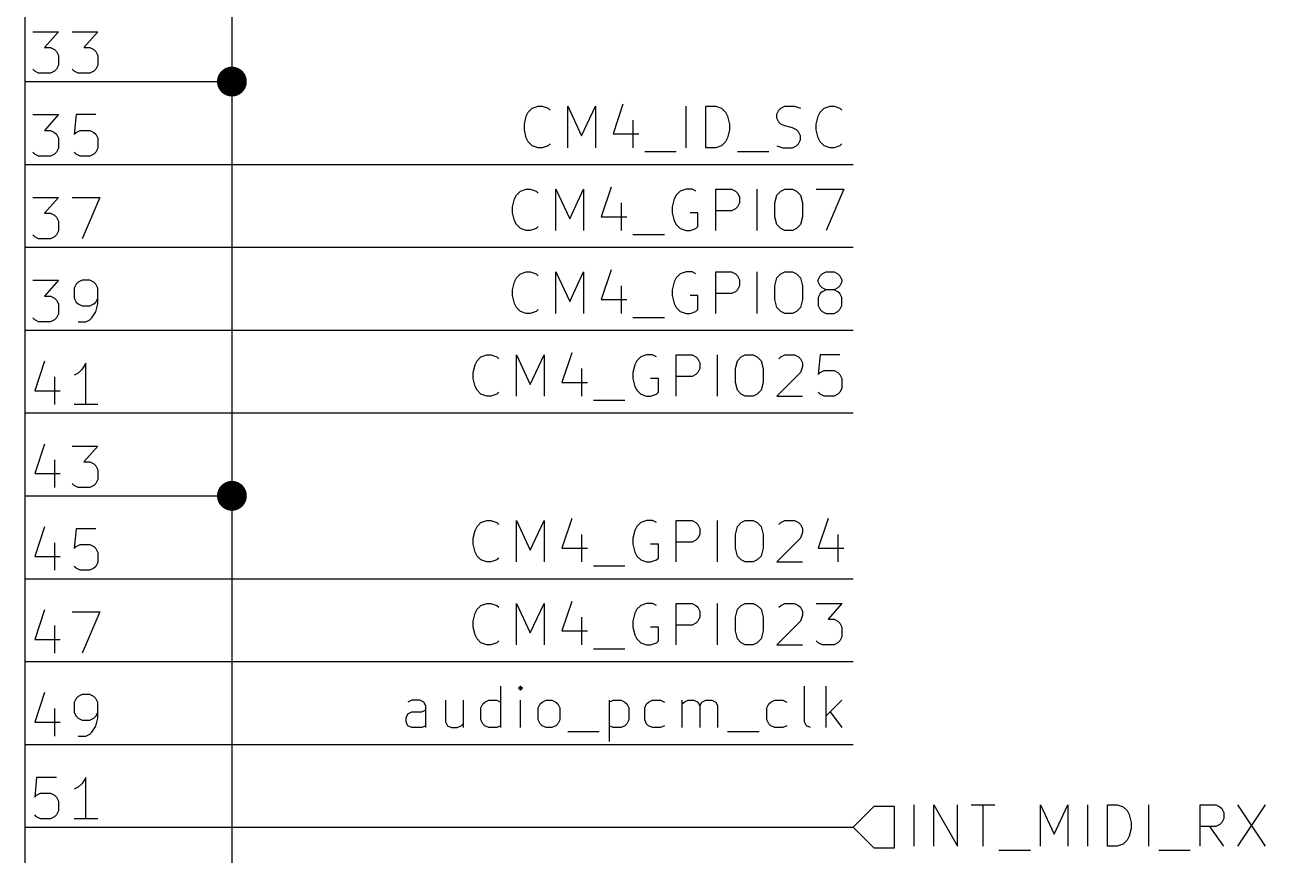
# Model space of a CAD drawing. Header units: millimetres. Extents: x 10 to 287, y -200 to -10.
# Drawn here: x 99.06 to 137.09, y -88.49 to -63.03 of the extents above; entities that cross this region are included whole.
import ezdxf

# ---------------------------------------------------------------- set-up
doc = ezdxf.new("R2010")
doc.units = ezdxf.units.MM
for name, color, linetype in [('LIGHTGREEN', 92, 'CONTINUOUS'), ('LIGHTRED', 12, 'CONTINUOUS'), ('RED', 14, 'CONTINUOUS'), ('REDSIX', 19, 'CONTINUOUS'), ('YELLOWTHREE', 44, 'CONTINUOUS')]:
    doc.layers.add(name, color=color, linetype=linetype)

msp = doc.modelspace()

# ---------------------------------------------------------------- linework, layer by layer
at = {"layer": 'LIGHTGREEN', "linetype": 'CONTINUOUS'}
for p, q in [((105.41, -52.07), (105.41, -64.77)), ((101.6, -64.77), (105.41, -64.77)), ((105.41, -64.77), (105.41, -77.47)), ((101.6, -67.31), (124.46, -67.31)), ((101.6, -69.85), (124.46, -69.85)), ((101.6, -72.39), (124.46, -72.39)), ((101.6, -74.93), (124.46, -74.93)), ((101.6, -77.47), (105.41, -77.47)), ((105.41, -77.47), (105.41, -90.17)), ((101.6, -80.01), (124.46, -80.01)), ((101.6, -82.55), (124.46, -82.55)), ((101.6, -85.09), (124.46, -85.09)), ((101.6, -87.63), (124.46, -87.63))]:
    msp.add_line(p, q, dxfattribs=at)
at = {"layer": 'LIGHTGREEN', "const_width": 0.4572}
for points in [[(105.1814, -64.77, 1), (105.6386, -64.77, 1)], [(105.1814, -77.47, 1), (105.6386, -77.47, 1)]]:
    msp.add_lwpolyline(points, format="xyb", close=True, dxfattribs=at)
at = {"layer": 'LIGHTRED', "linetype": 'CONTINUOUS'}
for p, q in [((99.3019, -63.2429), (100.0881, -63.2429)), ((100.0881, -63.2429), (99.6647, -63.7267)), ((100.5114, -63.2429), (101.2976, -63.2429)), ((101.2976, -63.2429), (100.8742, -63.7267)), ((99.6647, -63.7267), (99.8462, -63.7267)), ((99.8462, -63.7267), (99.9671, -63.7872)), ((99.9671, -63.7872), (100.0276, -63.8477)), ((100.0276, -63.8477), (100.0881, -63.9686)), ((100.8742, -63.7267), (101.0557, -63.7267)), ((101.0557, -63.7267), (101.1766, -63.7872)), ((101.1766, -63.7872), (101.2371, -63.8477)), ((101.2371, -63.8477), (101.2976, -63.9686)), ((100.0881, -64.271), (100.0276, -64.392)), ((100.0881, -63.9686), (100.0881, -64.271)), ((101.2976, -64.271), (101.2371, -64.392)), ((101.2976, -63.9686), (101.2976, -64.271)), ((99.3624, -64.4525), (99.3019, -64.392)), ((99.4833, -64.5129), (99.3624, -64.4525)), ((99.8462, -64.5129), (99.4833, -64.5129)), ((99.9671, -64.4525), (99.8462, -64.5129)), ((100.0276, -64.392), (99.9671, -64.4525)), ((100.5719, -64.4525), (100.5114, -64.392)), ((100.6928, -64.5129), (100.5719, -64.4525)), ((101.0557, -64.5129), (100.6928, -64.5129)), ((101.1766, -64.4525), (101.0557, -64.5129)), ((101.2371, -64.392), (101.1766, -64.4525)), ((99.3019, -65.7829), (100.0881, -65.7829)), ((100.0881, -65.7829), (99.6647, -66.2667)), ((100.6323, -65.7829), (100.5719, -66.3877)), ((101.2371, -65.7829), (100.6323, -65.7829)), ((99.6647, -66.2667), (99.8462, -66.2667)), ((99.8462, -66.2667), (99.9671, -66.3272)), ((99.9671, -66.3272), (100.0276, -66.3877)), ((100.0276, -66.3877), (100.0881, -66.5086)), ((100.0881, -66.5086), (100.0881, -66.811)), ((100.5719, -66.3877), (100.6323, -66.3272)), ((100.6323, -66.3272), (100.7533, -66.2667)), ((100.7533, -66.2667), (101.0557, -66.2667)), ((101.0557, -66.2667), (101.1766, -66.3272)), ((101.1766, -66.3272), (101.2371, -66.3877)), ((101.2371, -66.3877), (101.2976, -66.5086)), ((101.2976, -66.5086), (101.2976, -66.811)), ((99.3624, -66.9925), (99.3019, -66.932)), ((100.0276, -66.932), (99.9671, -66.9925)), ((100.0881, -66.811), (100.0276, -66.932)), ((100.6323, -66.9925), (100.5719, -66.932)), ((101.2371, -66.932), (101.1766, -66.9925)), ((101.2976, -66.811), (101.2371, -66.932)), ((99.4833, -67.0529), (99.3624, -66.9925)), ((99.8462, -67.0529), (99.4833, -67.0529)), ((99.9671, -66.9925), (99.8462, -67.0529)), ((100.7533, -67.0529), (100.6323, -66.9925)), ((101.0557, -67.0529), (100.7533, -67.0529)), ((101.1766, -66.9925), (101.0557, -67.0529)), ((99.3019, -68.3229), (100.0881, -68.3229)), ((100.0881, -68.3229), (99.6647, -68.8067)), ((100.5114, -68.3229), (101.358, -68.3229)), ((101.358, -68.3229), (100.8138, -69.5929)), ((99.6647, -68.8067), (99.8462, -68.8067)), ((99.8462, -68.8067), (99.9671, -68.8672)), ((99.9671, -68.8672), (100.0276, -68.9277)), ((100.0276, -68.9277), (100.0881, -69.0486)), ((100.0881, -69.0486), (100.0881, -69.351)), ((99.3624, -69.5325), (99.3019, -69.472)), ((99.4833, -69.5929), (99.3624, -69.5325)), ((99.8462, -69.5929), (99.4833, -69.5929)), ((99.9671, -69.5325), (99.8462, -69.5929)), ((100.0276, -69.472), (99.9671, -69.5325)), ((100.0881, -69.351), (100.0276, -69.472)), ((99.3019, -70.8629), (100.0881, -70.8629)), ((100.0881, -70.8629), (99.6647, -71.3467)), ((100.6323, -70.9839), (100.5719, -71.1048)), ((100.5719, -71.1048), (100.5719, -71.4072)), ((100.6928, -70.9234), (100.6323, -70.9839)), ((100.8138, -70.8629), (100.6928, -70.9234)), ((101.0557, -70.8629), (100.8138, -70.8629)), ((101.1766, -70.9234), (101.0557, -70.8629)), ((101.2371, -70.9839), (101.1766, -70.9234)), ((101.2976, -71.1048), (101.2371, -70.9839)), ((101.2976, -71.5886), (101.2976, -71.1048)), ((99.6647, -71.3467), (99.8462, -71.3467)), ((99.8462, -71.3467), (99.9671, -71.4072)), ((99.9671, -71.4072), (100.0276, -71.4677)), ((100.0276, -71.4677), (100.0881, -71.5886)), ((100.5719, -71.4072), (100.6323, -71.5282)), ((101.2371, -71.5282), (101.2976, -71.4072)), ((100.0881, -71.5886), (100.0881, -71.891)), ((100.6323, -71.5282), (100.6928, -71.5886)), ((100.6928, -71.5886), (100.8138, -71.6491)), ((100.8138, -71.6491), (101.0557, -71.6491)), ((101.0557, -71.6491), (101.1766, -71.5886)), ((101.1161, -72.012), (101.2371, -71.8305)), ((101.1766, -71.5886), (101.2371, -71.5282)), ((101.2371, -71.8305), (101.2976, -71.5886)), ((99.3624, -72.0725), (99.3019, -72.012)), ((99.4833, -72.1329), (99.3624, -72.0725)), ((99.8462, -72.1329), (99.4833, -72.1329)), ((99.9671, -72.0725), (99.8462, -72.1329)), ((100.0276, -72.012), (99.9671, -72.0725)), ((100.0881, -71.891), (100.0276, -72.012)), ((100.6928, -72.1329), (100.9347, -72.1329)), ((100.9347, -72.1329), (101.0557, -72.0725)), ((101.0557, -72.0725), (101.1161, -72.012)), ((99.6647, -73.3425), (99.3624, -74.2496)), ((100.6928, -73.7053), (100.5719, -73.7658)), ((100.8138, -73.5844), (100.6928, -73.7053)), ((100.9347, -73.4029), (100.8138, -73.5844)), ((100.9347, -74.6729), (100.9347, -73.4029)), ((99.9671, -73.8263), (99.9671, -74.6729)), ((99.3624, -74.2496), (100.1485, -74.2496)), ((101.2976, -74.6729), (100.5719, -74.6729)), ((99.6647, -75.8825), (99.3624, -76.7896)), ((100.5114, -75.9429), (101.2976, -75.9429)), ((101.2976, -75.9429), (100.8742, -76.4267)), ((99.9671, -76.3663), (99.9671, -77.2129)), ((100.8742, -76.4267), (101.0557, -76.4267)), ((101.0557, -76.4267), (101.1766, -76.4872)), ((99.3624, -76.7896), (100.1485, -76.7896)), ((101.1766, -76.4872), (101.2371, -76.5477)), ((101.2371, -76.5477), (101.2976, -76.6686)), ((101.2976, -76.6686), (101.2976, -76.971)), ((100.5719, -77.1525), (100.5114, -77.092)), ((100.6928, -77.2129), (100.5719, -77.1525)), ((101.1766, -77.1525), (101.0557, -77.2129)), ((101.2371, -77.092), (101.1766, -77.1525)), ((101.2976, -76.971), (101.2371, -77.092)), ((101.0557, -77.2129), (100.6928, -77.2129)), ((99.6647, -78.4225), (99.3624, -79.3296)), ((100.6323, -78.4829), (100.5719, -79.0877)), ((101.2371, -78.4829), (100.6323, -78.4829)), ((99.9671, -78.9063), (99.9671, -79.7529)), ((100.5719, -79.0877), (100.6323, -79.0272)), ((100.6323, -79.0272), (100.7533, -78.9667)), ((100.7533, -78.9667), (101.0557, -78.9667)), ((101.0557, -78.9667), (101.1766, -79.0272)), ((101.1766, -79.0272), (101.2371, -79.0877)), ((101.2371, -79.0877), (101.2976, -79.2086)), ((99.3624, -79.3296), (100.1485, -79.3296)), ((101.2976, -79.2086), (101.2976, -79.511)), ((100.6323, -79.6925), (100.5719, -79.632)), ((100.7533, -79.7529), (100.6323, -79.6925)), ((101.0557, -79.7529), (100.7533, -79.7529)), ((101.1766, -79.6925), (101.0557, -79.7529)), ((101.2371, -79.632), (101.1766, -79.6925)), ((101.2976, -79.511), (101.2371, -79.632)), ((99.6647, -80.9625), (99.3624, -81.8696)), ((100.5114, -81.0229), (101.358, -81.0229)), ((101.358, -81.0229), (100.8138, -82.2929)), ((99.9671, -81.4463), (99.9671, -82.2929)), ((99.3624, -81.8696), (100.1485, -81.8696)), ((99.6647, -83.5025), (99.3624, -84.4096)), ((100.6928, -83.6234), (100.6323, -83.6839)), ((100.8138, -83.5629), (100.6928, -83.6234)), ((101.0557, -83.5629), (100.8138, -83.5629)), ((101.1766, -83.6234), (101.0557, -83.5629)), ((101.2371, -83.6839), (101.1766, -83.6234)), ((99.9671, -83.9863), (99.9671, -84.8329)), ((100.6323, -83.6839), (100.5719, -83.8048)), ((100.5719, -83.8048), (100.5719, -84.1072)), ((101.2976, -83.8048), (101.2371, -83.6839)), ((101.2976, -84.2886), (101.2976, -83.8048)), ((99.3624, -84.4096), (100.1485, -84.4096)), ((100.5719, -84.1072), (100.6323, -84.2282)), ((100.6323, -84.2282), (100.6928, -84.2886)), ((100.6928, -84.2886), (100.8138, -84.3491)), ((100.8138, -84.3491), (101.0557, -84.3491)), ((101.0557, -84.3491), (101.1766, -84.2886)), ((101.1766, -84.2886), (101.2371, -84.2282)), ((101.2371, -84.2282), (101.2976, -84.1072)), ((101.2371, -84.5305), (101.2976, -84.2886)), ((100.9347, -84.8329), (101.0557, -84.7725)), ((101.0557, -84.7725), (101.1161, -84.712)), ((101.1161, -84.712), (101.2371, -84.5305)), ((100.6928, -84.8329), (100.9347, -84.8329)), ((99.4228, -86.1029), (99.3624, -86.7077)), ((100.0276, -86.1029), (99.4228, -86.1029)), ((100.8138, -86.2844), (100.6928, -86.4053)), ((100.9347, -86.1029), (100.8138, -86.2844)), ((100.9347, -87.3729), (100.9347, -86.1029)), ((99.3624, -86.7077), (99.4228, -86.6472)), ((99.4228, -86.6472), (99.5438, -86.5867)), ((99.5438, -86.5867), (99.8462, -86.5867)), ((99.8462, -86.5867), (99.9671, -86.6472)), ((99.9671, -86.6472), (100.0276, -86.7077)), ((100.0276, -86.7077), (100.0881, -86.8286)), ((100.6928, -86.4053), (100.5719, -86.4658)), ((100.0881, -86.8286), (100.0881, -87.131)), ((99.4228, -87.3125), (99.3624, -87.252)), ((99.5438, -87.3729), (99.4228, -87.3125)), ((99.8462, -87.3729), (99.5438, -87.3729)), ((99.9671, -87.3125), (99.8462, -87.3729)), ((100.0276, -87.252), (99.9671, -87.3125)), ((100.0881, -87.131), (100.0276, -87.252)), ((101.2976, -87.3729), (100.5719, -87.3729))]:
    msp.add_line(p, q, dxfattribs=at)
at = {"layer": 'RED', "linetype": 'CONTINUOUS'}
for p, q in [((99.06, -21.59), (99.06, -151.13)), ((99.06, -64.77), (101.6, -64.77)), ((99.06, -67.31), (101.6, -67.31)), ((99.06, -69.85), (101.6, -69.85)), ((99.06, -72.39), (101.6, -72.39)), ((99.06, -74.93), (101.6, -74.93)), ((99.06, -77.47), (101.6, -77.47)), ((99.06, -80.01), (101.6, -80.01)), ((99.06, -82.55), (101.6, -82.55)), ((99.06, -85.09), (101.6, -85.09)), ((99.06, -87.63), (101.6, -87.63))]:
    msp.add_line(p, q, dxfattribs=at)
at = {"layer": 'REDSIX', "linetype": 'CONTINUOUS'}
for p, q in [((114.4375, -65.8293), (114.498, -65.7084)), ((114.498, -65.7084), (114.619, -65.5874)), ((114.619, -65.5874), (114.8004, -65.5269)), ((114.8004, -65.5269), (114.9213, -65.5269)), ((114.9213, -65.5269), (115.1028, -65.5874)), ((115.1028, -65.5874), (115.1632, -65.6479)), ((115.7075, -66.7969), (115.7075, -65.5269)), ((115.7075, -65.5269), (116.1309, -66.4341)), ((116.1309, -66.4341), (116.5542, -65.5269)), ((116.5542, -65.5269), (116.5542, -66.7969)), ((117.4008, -65.4665), (117.0985, -66.3736)), ((119.336, -66.7969), (119.336, -65.5269)), ((119.9408, -66.7969), (119.9408, -65.5269)), ((119.9408, -65.5269), (120.2432, -65.5269)), ((120.2432, -65.5269), (120.4246, -65.5874)), ((120.4246, -65.5874), (120.5456, -65.7084)), ((120.5456, -65.7084), (120.6061, -65.8293)), ((122.118, -65.7688), (122.1784, -65.6479)), ((122.118, -65.8898), (122.118, -65.7688)), ((122.1784, -65.6479), (122.2389, -65.5874)), ((122.2389, -65.5874), (122.3599, -65.5269)), ((122.3599, -65.5269), (122.6622, -65.5269)), ((122.6622, -65.5269), (122.8437, -65.5874)), ((123.3879, -65.8293), (123.4484, -65.7084)), ((123.4484, -65.7084), (123.5694, -65.5874)), ((123.5694, -65.5874), (123.7508, -65.5269)), ((123.7508, -65.5269), (123.8717, -65.5269)), ((123.8717, -65.5269), (124.0532, -65.5874)), ((124.0532, -65.5874), (124.1136, -65.6479)), ((114.3771, -66.0712), (114.4375, -65.8293)), ((114.3771, -66.2526), (114.3771, -66.0712)), ((117.7032, -65.9503), (117.7032, -66.7969)), ((120.6061, -65.8293), (120.6665, -66.0712)), ((120.6665, -66.0712), (120.6665, -66.2526)), ((122.1784, -66.0107), (122.118, -65.8898)), ((122.2389, -66.0712), (122.1784, -66.0107)), ((122.3599, -66.1317), (122.2389, -66.0712)), ((122.6018, -66.1922), (122.3599, -66.1317)), ((123.3275, -66.0712), (123.3879, -65.8293)), ((123.3275, -66.2526), (123.3275, -66.0712)), ((114.4375, -66.4945), (114.3771, -66.2526)), ((114.498, -66.6155), (114.4375, -66.4945)), ((117.0985, -66.3736), (117.8846, -66.3736)), ((120.6061, -66.4945), (120.5456, -66.6155)), ((120.6665, -66.2526), (120.6061, -66.4945)), ((122.7227, -66.2526), (122.6018, -66.1922)), ((122.7832, -66.3131), (122.7227, -66.2526)), ((122.8437, -66.4341), (122.7832, -66.3131)), ((122.7832, -66.676), (122.8437, -66.555)), ((122.8437, -66.555), (122.8437, -66.4341)), ((123.3879, -66.4945), (123.3275, -66.2526)), ((123.4484, -66.6155), (123.3879, -66.4945)), ((114.619, -66.7365), (114.498, -66.6155)), ((114.8004, -66.7969), (114.619, -66.7365)), ((114.9213, -66.7969), (114.8004, -66.7969)), ((115.1028, -66.7365), (114.9213, -66.7969)), ((115.1632, -66.676), (115.1028, -66.7365)), ((118.0661, -66.9179), (119.0337, -66.9179)), ((120.2432, -66.7969), (119.9408, -66.7969)), ((120.4246, -66.7365), (120.2432, -66.7969)), ((120.5456, -66.6155), (120.4246, -66.7365)), ((120.9085, -66.9179), (121.8761, -66.9179)), ((122.118, -66.7365), (122.2994, -66.7969)), ((122.2994, -66.7969), (122.6018, -66.7969)), ((122.6018, -66.7969), (122.7227, -66.7365)), ((122.7227, -66.7365), (122.7832, -66.676)), ((123.5694, -66.7365), (123.4484, -66.6155)), ((123.7508, -66.7969), (123.5694, -66.7365)), ((123.8717, -66.7969), (123.7508, -66.7969)), ((124.0532, -66.7365), (123.8717, -66.7969)), ((124.1136, -66.676), (124.0532, -66.7365)), ((114.2561, -68.1274), (114.4375, -68.0669)), ((114.4375, -68.0669), (114.5584, -68.0669)), ((114.5584, -68.0669), (114.7399, -68.1274)), ((115.3446, -69.3369), (115.3446, -68.0669)), ((115.3446, -68.0669), (115.768, -68.9741)), ((115.768, -68.9741), (116.1913, -68.0669)), ((116.1913, -68.0669), (116.1913, -69.3369)), ((117.0379, -68.0065), (116.7356, -68.9136)), ((119.336, -68.0669), (119.1546, -68.1274)), ((119.5174, -68.0669), (119.336, -68.0669)), ((119.6384, -68.1274), (119.5174, -68.0669)), ((120.2431, -69.3369), (120.2431, -68.0669)), ((120.2431, -68.0669), (120.7269, -68.0669)), ((120.7269, -68.0669), (120.8479, -68.1274)), ((121.5131, -69.3369), (121.5131, -68.0669)), ((122.2389, -68.1274), (122.3598, -68.0669)), ((122.3598, -68.0669), (122.6017, -68.0669)), ((122.6017, -68.0669), (122.7227, -68.1274)), ((123.3275, -68.0669), (124.1741, -68.0669)), ((124.1741, -68.0669), (123.6299, -69.3369)), ((114.0142, -68.6112), (114.0746, -68.3693)), ((114.0746, -68.3693), (114.1351, -68.2484)), ((114.1351, -68.2484), (114.2561, -68.1274)), ((114.7399, -68.1274), (114.8003, -68.1879)), ((118.9731, -68.3693), (118.9127, -68.6112)), ((119.0336, -68.2484), (118.9731, -68.3693)), ((119.1546, -68.1274), (119.0336, -68.2484)), ((120.8479, -68.1274), (120.9084, -68.1879)), ((120.9084, -68.1879), (120.9688, -68.3088)), ((120.9688, -68.3088), (120.9688, -68.4903)), ((122.0575, -68.4903), (122.1179, -68.2484)), ((122.1179, -68.2484), (122.2389, -68.1274)), ((122.7227, -68.1274), (122.8436, -68.2484)), ((122.8436, -68.2484), (122.9041, -68.4903)), ((114.0142, -68.7926), (114.0142, -68.6112)), ((114.0746, -69.0345), (114.0142, -68.7926)), ((117.3403, -68.4903), (117.3403, -69.3369)), ((118.9127, -68.6112), (118.9127, -68.7926)), ((118.9127, -68.7926), (118.9731, -69.0345)), ((119.6988, -68.7926), (119.4569, -68.7926)), ((119.6988, -69.216), (119.6988, -68.7926)), ((120.7269, -68.7322), (120.2431, -68.7322)), ((120.8479, -68.6717), (120.7269, -68.7322)), ((120.9084, -68.6112), (120.8479, -68.6717)), ((120.9688, -68.4903), (120.9084, -68.6112)), ((122.0575, -68.9136), (122.0575, -68.4903)), ((122.9041, -68.4903), (122.9041, -68.9136)), ((114.1351, -69.1555), (114.0746, -69.0345)), ((114.2561, -69.2765), (114.1351, -69.1555)), ((114.8003, -69.216), (114.7399, -69.2765)), ((116.7356, -68.9136), (117.5217, -68.9136)), ((118.9731, -69.0345), (119.0336, -69.1555)), ((119.0336, -69.1555), (119.1546, -69.2765)), ((119.6384, -69.2765), (119.6988, -69.216)), ((122.1179, -69.1555), (122.0575, -68.9136)), ((122.2389, -69.2765), (122.1179, -69.1555)), ((122.8436, -69.1555), (122.7227, -69.2765)), ((122.9041, -68.9136), (122.8436, -69.1555)), ((114.4375, -69.3369), (114.2561, -69.2765)), ((114.5584, -69.3369), (114.4375, -69.3369)), ((114.7399, -69.2765), (114.5584, -69.3369)), ((117.7032, -69.4579), (118.6708, -69.4579)), ((119.1546, -69.2765), (119.336, -69.3369)), ((119.336, -69.3369), (119.4569, -69.3369)), ((119.4569, -69.3369), (119.6384, -69.2765)), ((122.3598, -69.3369), (122.2389, -69.2765)), ((122.6017, -69.3369), (122.3598, -69.3369)), ((122.7227, -69.2765), (122.6017, -69.3369)), ((114.1351, -70.7884), (114.2561, -70.6674)), ((114.2561, -70.6674), (114.4375, -70.6069)), ((114.4375, -70.6069), (114.5584, -70.6069)), ((114.5584, -70.6069), (114.7399, -70.6674)), ((114.7399, -70.6674), (114.8003, -70.7279)), ((115.3446, -71.8769), (115.3446, -70.6069)), ((115.3446, -70.6069), (115.768, -71.5141)), ((115.768, -71.5141), (116.1913, -70.6069)), ((116.1913, -70.6069), (116.1913, -71.8769)), ((117.0379, -70.5465), (116.7356, -71.4536)), ((119.1546, -70.6674), (119.0336, -70.7884)), ((119.336, -70.6069), (119.1546, -70.6674)), ((119.5174, -70.6069), (119.336, -70.6069)), ((119.6384, -70.6674), (119.5174, -70.6069)), ((120.2431, -71.8769), (120.2431, -70.6069)), ((120.2431, -70.6069), (120.7269, -70.6069)), ((120.7269, -70.6069), (120.8479, -70.6674)), ((120.8479, -70.6674), (120.9084, -70.7279)), ((120.9084, -70.7279), (120.9688, -70.8488)), ((121.5131, -71.8769), (121.5131, -70.6069)), ((122.1179, -70.7884), (122.2389, -70.6674)), ((122.2389, -70.6674), (122.3598, -70.6069)), ((122.3598, -70.6069), (122.6017, -70.6069)), ((122.6017, -70.6069), (122.7227, -70.6674)), ((122.7227, -70.6674), (122.8436, -70.7884)), ((123.388, -70.8488), (123.4484, -70.7279)), ((123.4484, -70.7279), (123.5089, -70.6674)), ((123.5089, -70.6674), (123.6299, -70.6069)), ((123.6299, -70.6069), (123.8718, -70.6069)), ((123.8718, -70.6069), (123.9927, -70.6674)), ((123.9927, -70.6674), (124.0532, -70.7279)), ((124.0532, -70.7279), (124.1137, -70.8488)), ((114.0142, -71.1512), (114.0746, -70.9093)), ((114.0746, -70.9093), (114.1351, -70.7884)), ((117.3403, -71.0303), (117.3403, -71.8769)), ((118.9731, -70.9093), (118.9127, -71.1512)), ((119.0336, -70.7884), (118.9731, -70.9093)), ((120.9688, -71.0303), (120.9084, -71.1512)), ((120.9688, -70.8488), (120.9688, -71.0303)), ((122.0575, -71.0303), (122.1179, -70.7884)), ((122.0575, -71.4536), (122.0575, -71.0303)), ((122.8436, -70.7884), (122.9041, -71.0303)), ((122.9041, -71.0303), (122.9041, -71.4536)), ((123.388, -70.9093), (123.388, -70.8488)), ((123.4484, -71.0303), (123.388, -70.9093)), ((123.5089, -71.0907), (123.4484, -71.0303)), ((123.6299, -71.1512), (123.5089, -71.0907)), ((123.9927, -71.0907), (123.8718, -71.1512)), ((124.0532, -71.0303), (123.9927, -71.0907)), ((124.1137, -70.9093), (124.0532, -71.0303)), ((124.1137, -70.8488), (124.1137, -70.9093)), ((114.0142, -71.3326), (114.0142, -71.1512)), ((114.0746, -71.5745), (114.0142, -71.3326)), ((116.7356, -71.4536), (117.5217, -71.4536)), ((118.9127, -71.1512), (118.9127, -71.3326)), ((118.9127, -71.3326), (118.9731, -71.5745)), ((119.6988, -71.3326), (119.4569, -71.3326)), ((119.6988, -71.756), (119.6988, -71.3326)), ((120.7269, -71.2722), (120.2431, -71.2722)), ((120.8479, -71.2117), (120.7269, -71.2722)), ((120.9084, -71.1512), (120.8479, -71.2117)), ((122.1179, -71.6955), (122.0575, -71.4536)), ((122.9041, -71.4536), (122.8436, -71.6955)), ((123.4484, -71.2722), (123.388, -71.3931)), ((123.388, -71.3931), (123.388, -71.635)), ((123.5089, -71.2117), (123.4484, -71.2722)), ((123.6299, -71.1512), (123.5089, -71.2117)), ((123.8718, -71.1512), (123.6299, -71.1512)), ((123.9927, -71.2117), (123.8718, -71.1512)), ((124.0532, -71.2722), (123.9927, -71.2117)), ((124.1137, -71.3931), (124.0532, -71.2722)), ((124.1137, -71.635), (124.1137, -71.3931)), ((114.1351, -71.6955), (114.0746, -71.5745)), ((114.2561, -71.8165), (114.1351, -71.6955)), ((114.4375, -71.8769), (114.2561, -71.8165)), ((114.5584, -71.8769), (114.4375, -71.8769)), ((114.7399, -71.8165), (114.5584, -71.8769)), ((114.8003, -71.756), (114.7399, -71.8165)), ((118.9731, -71.5745), (119.0336, -71.6955)), ((119.0336, -71.6955), (119.1546, -71.8165)), ((119.1546, -71.8165), (119.336, -71.8769)), ((119.336, -71.8769), (119.4569, -71.8769)), ((119.4569, -71.8769), (119.6384, -71.8165)), ((119.6384, -71.8165), (119.6988, -71.756)), ((122.2389, -71.8165), (122.1179, -71.6955)), ((122.3598, -71.8769), (122.2389, -71.8165)), ((122.6017, -71.8769), (122.3598, -71.8769)), ((122.7227, -71.8165), (122.6017, -71.8769)), ((122.8436, -71.6955), (122.7227, -71.8165)), ((123.388, -71.635), (123.4484, -71.756)), ((123.4484, -71.756), (123.5089, -71.8165)), ((123.5089, -71.8165), (123.6299, -71.8769)), ((123.6299, -71.8769), (123.8718, -71.8769)), ((123.8718, -71.8769), (123.9927, -71.8165)), ((123.9927, -71.8165), (124.0532, -71.756)), ((124.0532, -71.756), (124.1137, -71.635)), ((117.7032, -71.9979), (118.6708, -71.9979)), ((112.8651, -73.4493), (112.9256, -73.3284)), ((112.9256, -73.3284), (113.0466, -73.2074)), ((113.0466, -73.2074), (113.228, -73.1469)), ((113.228, -73.1469), (113.3489, -73.1469)), ((113.3489, -73.1469), (113.5304, -73.2074)), ((113.5304, -73.2074), (113.5908, -73.2679)), ((114.1351, -74.4169), (114.1351, -73.1469)), ((114.1351, -73.1469), (114.5585, -74.0541)), ((114.5585, -74.0541), (114.9818, -73.1469)), ((114.9818, -73.1469), (114.9818, -74.4169)), ((115.8284, -73.0865), (115.5261, -73.9936)), ((117.8241, -73.3284), (117.7636, -73.4493)), ((117.9451, -73.2074), (117.8241, -73.3284)), ((118.1265, -73.1469), (117.9451, -73.2074)), ((118.3079, -73.1469), (118.1265, -73.1469)), ((118.4289, -73.2074), (118.3079, -73.1469)), ((119.0336, -74.4169), (119.0336, -73.1469)), ((119.0336, -73.1469), (119.5174, -73.1469)), ((119.5174, -73.1469), (119.6384, -73.2074)), ((119.6384, -73.2074), (119.6989, -73.2679)), ((119.6989, -73.2679), (119.7593, -73.3888)), ((119.7593, -73.3888), (119.7593, -73.5703)), ((120.3036, -74.4169), (120.3036, -73.1469)), ((120.848, -73.5703), (120.9084, -73.3284)), ((120.9084, -73.3284), (121.0294, -73.2074)), ((121.0294, -73.2074), (121.1503, -73.1469)), ((121.1503, -73.1469), (121.3922, -73.1469)), ((121.3922, -73.1469), (121.5132, -73.2074)), ((121.5132, -73.2074), (121.6341, -73.3284)), ((121.6341, -73.3284), (121.6946, -73.5703)), ((122.1785, -73.2679), (122.2389, -73.2074)), ((122.2389, -73.2074), (122.3599, -73.1469)), ((122.3599, -73.1469), (122.6623, -73.1469)), ((122.6623, -73.1469), (122.7832, -73.2074)), ((122.7832, -73.2074), (122.8437, -73.2679)), ((122.8437, -73.2679), (122.9042, -73.3888)), ((122.9042, -73.3888), (122.9042, -73.5098)), ((123.4484, -73.1469), (123.388, -73.7517)), ((124.0532, -73.1469), (123.4484, -73.1469)), ((112.8047, -73.6912), (112.8651, -73.4493)), ((112.8047, -73.8726), (112.8047, -73.6912)), ((116.1308, -73.5703), (116.1308, -74.4169)), ((117.7636, -73.4493), (117.7032, -73.6912)), ((117.7032, -73.6912), (117.7032, -73.8726)), ((119.6384, -73.7517), (119.5174, -73.8122)), ((119.6989, -73.6912), (119.6384, -73.7517)), ((119.7593, -73.5703), (119.6989, -73.6912)), ((120.848, -73.9936), (120.848, -73.5703)), ((121.6946, -73.5703), (121.6946, -73.9936)), ((122.8437, -73.6912), (122.118, -74.4169)), ((122.9042, -73.5098), (122.8437, -73.6912)), ((123.388, -73.7517), (123.4484, -73.6912)), ((123.4484, -73.6912), (123.5694, -73.6307)), ((123.5694, -73.6307), (123.8718, -73.6307)), ((123.8718, -73.6307), (123.9927, -73.6912)), ((123.9927, -73.6912), (124.0532, -73.7517)), ((124.0532, -73.7517), (124.1137, -73.8726)), ((112.8651, -74.1145), (112.8047, -73.8726)), ((112.9256, -74.2355), (112.8651, -74.1145)), ((115.5261, -73.9936), (116.3122, -73.9936)), ((117.7032, -73.8726), (117.7636, -74.1145)), ((117.7636, -74.1145), (117.8241, -74.2355)), ((118.4893, -73.8726), (118.2474, -73.8726)), ((118.4893, -74.296), (118.4893, -73.8726)), ((119.5174, -73.8122), (119.0336, -73.8122)), ((120.9084, -74.2355), (120.848, -73.9936)), ((121.6946, -73.9936), (121.6341, -74.2355)), ((124.1137, -73.8726), (124.1137, -74.175)), ((113.0466, -74.3565), (112.9256, -74.2355)), ((113.228, -74.4169), (113.0466, -74.3565)), ((113.3489, -74.4169), (113.228, -74.4169)), ((113.5304, -74.3565), (113.3489, -74.4169)), ((113.5908, -74.296), (113.5304, -74.3565)), ((116.4937, -74.5379), (117.4613, -74.5379)), ((117.8241, -74.2355), (117.9451, -74.3565)), ((117.9451, -74.3565), (118.1265, -74.4169)), ((118.1265, -74.4169), (118.2474, -74.4169)), ((118.2474, -74.4169), (118.4289, -74.3565)), ((118.4289, -74.3565), (118.4893, -74.296)), ((121.0294, -74.3565), (120.9084, -74.2355)), ((121.1503, -74.4169), (121.0294, -74.3565)), ((121.3922, -74.4169), (121.1503, -74.4169)), ((121.5132, -74.3565), (121.3922, -74.4169)), ((121.6341, -74.2355), (121.5132, -74.3565)), ((122.118, -74.4169), (122.9042, -74.4169)), ((123.4484, -74.3565), (123.388, -74.296)), ((123.5694, -74.4169), (123.4484, -74.3565)), ((123.8718, -74.4169), (123.5694, -74.4169)), ((123.9927, -74.3565), (123.8718, -74.4169)), ((124.0532, -74.296), (123.9927, -74.3565)), ((124.1137, -74.175), (124.0532, -74.296)), ((112.9256, -78.4084), (113.0466, -78.2874)), ((113.0466, -78.2874), (113.228, -78.2269)), ((113.228, -78.2269), (113.3489, -78.2269)), ((113.3489, -78.2269), (113.5304, -78.2874)), ((113.5304, -78.2874), (113.5908, -78.3479)), ((114.1351, -79.4969), (114.1351, -78.2269)), ((114.1351, -78.2269), (114.5585, -79.1341)), ((114.5585, -79.1341), (114.9818, -78.2269)), ((114.9818, -78.2269), (114.9818, -79.4969)), ((115.8284, -78.1665), (115.5261, -79.0736)), ((117.9451, -78.2874), (117.8241, -78.4084)), ((118.1265, -78.2269), (117.9451, -78.2874)), ((118.3079, -78.2269), (118.1265, -78.2269)), ((118.4289, -78.2874), (118.3079, -78.2269)), ((119.0336, -79.4969), (119.0336, -78.2269)), ((119.0336, -78.2269), (119.5174, -78.2269)), ((119.5174, -78.2269), (119.6384, -78.2874)), ((119.6384, -78.2874), (119.6989, -78.3479)), ((120.3036, -79.4969), (120.3036, -78.2269)), ((120.9084, -78.4084), (121.0294, -78.2874)), ((121.0294, -78.2874), (121.1503, -78.2269)), ((121.1503, -78.2269), (121.3922, -78.2269)), ((121.3922, -78.2269), (121.5132, -78.2874)), ((121.5132, -78.2874), (121.6341, -78.4084)), ((122.1785, -78.3479), (122.2389, -78.2874)), ((122.2389, -78.2874), (122.3599, -78.2269)), ((122.3599, -78.2269), (122.6623, -78.2269)), ((122.6623, -78.2269), (122.7832, -78.2874)), ((122.7832, -78.2874), (122.8437, -78.3479)), ((123.6903, -78.1665), (123.388, -79.0736)), ((112.8047, -78.7712), (112.8651, -78.5293)), ((112.8651, -78.5293), (112.9256, -78.4084)), ((116.1308, -78.6503), (116.1308, -79.4969)), ((117.7636, -78.5293), (117.7032, -78.7712)), ((117.8241, -78.4084), (117.7636, -78.5293)), ((119.6989, -78.3479), (119.7593, -78.4688)), ((119.7593, -78.6503), (119.6989, -78.7712)), ((119.7593, -78.4688), (119.7593, -78.6503)), ((120.848, -78.6503), (120.9084, -78.4084)), ((120.848, -79.0736), (120.848, -78.6503)), ((121.6341, -78.4084), (121.6946, -78.6503)), ((121.6946, -78.6503), (121.6946, -79.0736)), ((122.8437, -78.3479), (122.9042, -78.4688)), ((122.9042, -78.5898), (122.8437, -78.7712)), ((122.9042, -78.4688), (122.9042, -78.5898)), ((123.9927, -78.6503), (123.9927, -79.4969)), ((112.8047, -78.9526), (112.8047, -78.7712)), ((112.8651, -79.1945), (112.8047, -78.9526)), ((115.5261, -79.0736), (116.3122, -79.0736)), ((117.7032, -78.7712), (117.7032, -78.9526)), ((117.7032, -78.9526), (117.7636, -79.1945)), ((118.4893, -78.9526), (118.2474, -78.9526)), ((118.4893, -79.376), (118.4893, -78.9526)), ((119.5174, -78.8922), (119.0336, -78.8922)), ((119.6384, -78.8317), (119.5174, -78.8922)), ((119.6989, -78.7712), (119.6384, -78.8317)), ((120.9084, -79.3155), (120.848, -79.0736)), ((121.6946, -79.0736), (121.6341, -79.3155)), ((122.8437, -78.7712), (122.118, -79.4969)), ((123.388, -79.0736), (124.1741, -79.0736)), ((112.9256, -79.3155), (112.8651, -79.1945)), ((113.0466, -79.4365), (112.9256, -79.3155)), ((113.228, -79.4969), (113.0466, -79.4365)), ((113.5304, -79.4365), (113.3489, -79.4969)), ((113.5908, -79.376), (113.5304, -79.4365)), ((117.7636, -79.1945), (117.8241, -79.3155)), ((117.8241, -79.3155), (117.9451, -79.4365)), ((117.9451, -79.4365), (118.1265, -79.4969)), ((118.2474, -79.4969), (118.4289, -79.4365)), ((118.4289, -79.4365), (118.4893, -79.376)), ((121.0294, -79.4365), (120.9084, -79.3155)), ((121.1503, -79.4969), (121.0294, -79.4365)), ((121.5132, -79.4365), (121.3922, -79.4969)), ((121.6341, -79.3155), (121.5132, -79.4365)), ((113.3489, -79.4969), (113.228, -79.4969)), ((116.4937, -79.6179), (117.4613, -79.6179)), ((118.1265, -79.4969), (118.2474, -79.4969)), ((121.3922, -79.4969), (121.1503, -79.4969)), ((122.118, -79.4969), (122.9042, -79.4969)), ((112.8651, -81.0693), (112.9256, -80.9484)), ((112.9256, -80.9484), (113.0466, -80.8274)), ((113.0466, -80.8274), (113.228, -80.7669)), ((113.228, -80.7669), (113.3489, -80.7669)), ((113.3489, -80.7669), (113.5304, -80.8274)), ((113.5304, -80.8274), (113.5908, -80.8879)), ((114.1351, -82.0369), (114.1351, -80.7669)), ((114.1351, -80.7669), (114.5585, -81.6741)), ((114.5585, -81.6741), (114.9818, -80.7669)), ((114.9818, -80.7669), (114.9818, -82.0369)), ((115.8284, -80.7065), (115.5261, -81.6136)), ((117.8241, -80.9484), (117.7636, -81.0693)), ((117.9451, -80.8274), (117.8241, -80.9484)), ((118.1265, -80.7669), (117.9451, -80.8274)), ((118.3079, -80.7669), (118.1265, -80.7669)), ((118.4289, -80.8274), (118.3079, -80.7669)), ((119.0336, -82.0369), (119.0336, -80.7669)), ((119.0336, -80.7669), (119.5174, -80.7669)), ((119.5174, -80.7669), (119.6384, -80.8274)), ((119.6384, -80.8274), (119.6989, -80.8879)), ((119.6989, -80.8879), (119.7593, -81.0088)), ((120.3036, -82.0369), (120.3036, -80.7669)), ((120.848, -81.1903), (120.9084, -80.9484)), ((120.9084, -80.9484), (121.0294, -80.8274)), ((121.0294, -80.8274), (121.1503, -80.7669)), ((121.1503, -80.7669), (121.3922, -80.7669)), ((121.3922, -80.7669), (121.5132, -80.8274)), ((121.5132, -80.8274), (121.6341, -80.9484)), ((121.6341, -80.9484), (121.6946, -81.1903)), ((122.1785, -80.8879), (122.2389, -80.8274)), ((122.2389, -80.8274), (122.3599, -80.7669)), ((122.3599, -80.7669), (122.6623, -80.7669)), ((122.6623, -80.7669), (122.7832, -80.8274)), ((122.7832, -80.8274), (122.8437, -80.8879)), ((122.8437, -80.8879), (122.9042, -81.0088)), ((123.3275, -80.7669), (124.1137, -80.7669)), ((124.1137, -80.7669), (123.6903, -81.2507)), ((112.8047, -81.3112), (112.8651, -81.0693)), ((112.8047, -81.4926), (112.8047, -81.3112)), ((116.1308, -81.1903), (116.1308, -82.0369)), ((117.7636, -81.0693), (117.7032, -81.3112)), ((117.7032, -81.3112), (117.7032, -81.4926)), ((119.6384, -81.3717), (119.5174, -81.4322)), ((119.6989, -81.3112), (119.6384, -81.3717)), ((119.7593, -81.1903), (119.6989, -81.3112)), ((119.7593, -81.0088), (119.7593, -81.1903)), ((120.848, -81.6136), (120.848, -81.1903)), ((121.6946, -81.1903), (121.6946, -81.6136)), ((122.8437, -81.3112), (122.118, -82.0369)), ((122.9042, -81.1298), (122.8437, -81.3112)), ((122.9042, -81.0088), (122.9042, -81.1298)), ((123.6903, -81.2507), (123.8718, -81.2507)), ((123.8718, -81.2507), (123.9927, -81.3112)), ((123.9927, -81.3112), (124.0532, -81.3717)), ((124.0532, -81.3717), (124.1137, -81.4926)), ((112.8651, -81.7345), (112.8047, -81.4926)), ((112.9256, -81.8555), (112.8651, -81.7345)), ((115.5261, -81.6136), (116.3122, -81.6136)), ((117.7032, -81.4926), (117.7636, -81.7345)), ((117.7636, -81.7345), (117.8241, -81.8555)), ((118.4893, -81.4926), (118.2474, -81.4926)), ((118.4893, -81.916), (118.4893, -81.4926)), ((119.5174, -81.4322), (119.0336, -81.4322)), ((120.9084, -81.8555), (120.848, -81.6136)), ((121.6946, -81.6136), (121.6341, -81.8555)), ((124.1137, -81.4926), (124.1137, -81.795)), ((113.0466, -81.9765), (112.9256, -81.8555)), ((113.228, -82.0369), (113.0466, -81.9765)), ((113.3489, -82.0369), (113.228, -82.0369)), ((113.5304, -81.9765), (113.3489, -82.0369)), ((113.5908, -81.916), (113.5304, -81.9765)), ((117.8241, -81.8555), (117.9451, -81.9765)), ((117.9451, -81.9765), (118.1265, -82.0369)), ((118.1265, -82.0369), (118.2474, -82.0369)), ((118.2474, -82.0369), (118.4289, -81.9765)), ((118.4289, -81.9765), (118.4893, -81.916)), ((121.0294, -81.9765), (120.9084, -81.8555)), ((121.1503, -82.0369), (121.0294, -81.9765)), ((121.3922, -82.0369), (121.1503, -82.0369)), ((121.5132, -81.9765), (121.3922, -82.0369)), ((121.6341, -81.8555), (121.5132, -81.9765)), ((122.118, -82.0369), (122.9042, -82.0369)), ((123.388, -81.9765), (123.3275, -81.916)), ((123.5089, -82.0369), (123.388, -81.9765)), ((123.8718, -82.0369), (123.5089, -82.0369)), ((123.9927, -81.9765), (123.8718, -82.0369)), ((124.0532, -81.916), (123.9927, -81.9765)), ((124.1137, -81.795), (124.0532, -81.916)), ((116.4937, -82.1579), (117.4613, -82.1579)), ((113.6514, -84.5769), (113.6514, -83.3069)), ((114.2561, -83.3069), (114.1957, -83.3674)), ((114.1957, -83.3674), (114.2561, -83.4279)), ((114.3166, -83.3674), (114.2561, -83.3069)), ((114.2561, -83.3069), (114.2561, -83.4279)), ((114.2561, -83.4279), (114.3166, -83.3674)), ((122.9646, -84.3955), (122.9646, -83.3069)), ((123.6298, -84.5769), (123.6298, -83.3069)), ((110.9301, -83.7303), (110.8091, -83.7907)), ((111.172, -83.7303), (110.9301, -83.7303)), ((111.2929, -83.7907), (111.172, -83.7303)), ((111.2325, -84.0931), (111.3534, -84.0326)), ((111.3534, -83.9117), (111.2929, -83.7907)), ((111.3534, -84.5769), (111.3534, -83.9117)), ((111.9581, -83.7303), (111.9581, -84.3955)), ((112.5024, -83.7303), (112.5024, -84.5769)), ((113.0467, -83.9722), (113.1071, -83.8512)), ((113.0467, -84.335), (113.0467, -83.9722)), ((113.1071, -83.8512), (113.1676, -83.7907)), ((113.1676, -83.7907), (113.2886, -83.7303)), ((113.2886, -83.7303), (113.5305, -83.7303)), ((113.5305, -83.7303), (113.6514, -83.7907)), ((114.2561, -84.5769), (114.2561, -83.7303)), ((114.8005, -83.9722), (114.8609, -83.8512)), ((114.8005, -84.335), (114.8005, -83.9722)), ((114.8609, -83.8512), (114.9214, -83.7907)), ((114.9214, -83.7907), (115.0424, -83.7303)), ((115.0424, -83.7303), (115.2238, -83.7303)), ((115.2238, -83.7303), (115.3447, -83.7907)), ((115.3447, -83.7907), (115.4052, -83.8512)), ((115.4052, -83.8512), (115.4657, -83.9722)), ((115.4657, -83.9722), (115.4657, -84.335)), ((116.9775, -83.7303), (116.9775, -85.0003)), ((116.9775, -83.7907), (117.0985, -83.7303)), ((117.0985, -83.7303), (117.3404, -83.7303)), ((117.3404, -83.7303), (117.4613, -83.7907)), ((117.4613, -83.7907), (117.5218, -83.8512)), ((117.5218, -83.8512), (117.5823, -83.9722)), ((117.5823, -83.9722), (117.5823, -84.335)), ((118.0661, -83.9722), (118.1265, -83.8512)), ((118.0661, -84.335), (118.0661, -83.9722)), ((118.1265, -83.8512), (118.187, -83.7907)), ((118.187, -83.7907), (118.308, -83.7303)), ((118.308, -83.7303), (118.5499, -83.7303)), ((118.5499, -83.7303), (118.6708, -83.7907)), ((119.2151, -84.5769), (119.2151, -83.7303)), ((119.2151, -83.8512), (119.2756, -83.7907)), ((119.2756, -83.7907), (119.3966, -83.7303)), ((119.3966, -83.7303), (119.578, -83.7303)), ((119.578, -83.7303), (119.6989, -83.7907)), ((119.6989, -83.7907), (119.7594, -83.9117)), ((119.7594, -83.9117), (119.8199, -83.7907)), ((119.7594, -83.9117), (119.7594, -84.5769)), ((119.8199, -83.7907), (119.9408, -83.7303)), ((119.9408, -83.7303), (120.1223, -83.7303)), ((120.1223, -83.7303), (120.2432, -83.7907)), ((120.2432, -83.7907), (120.3037, -83.9117)), ((120.3037, -83.9117), (120.3037, -84.5769)), ((121.8156, -83.9722), (121.876, -83.8512)), ((121.8156, -84.335), (121.8156, -83.9722)), ((121.876, -83.8512), (121.9365, -83.7907)), ((121.9365, -83.7907), (122.0575, -83.7303)), ((122.0575, -83.7303), (122.2994, -83.7303)), ((122.2994, -83.7303), (122.4203, -83.7907)), ((124.1136, -83.7303), (123.6298, -84.2141)), ((110.7487, -84.2745), (110.8091, -84.1536)), ((110.7487, -84.3955), (110.7487, -84.2745)), ((110.8091, -84.5165), (110.7487, -84.3955)), ((110.8091, -84.1536), (110.9301, -84.0931)), ((110.9301, -84.0931), (111.2325, -84.0931)), ((111.9581, -84.3955), (112.0186, -84.5165)), ((113.1071, -84.456), (113.0467, -84.335)), ((114.8609, -84.456), (114.8005, -84.335)), ((115.4657, -84.335), (115.4052, -84.456)), ((117.5823, -84.335), (117.5218, -84.456)), ((118.1265, -84.456), (118.0661, -84.335)), ((121.876, -84.456), (121.8156, -84.335)), ((123.0251, -84.5165), (122.9646, -84.3955)), ((123.7508, -84.0931), (124.1136, -84.5769)), ((110.9301, -84.5769), (110.8091, -84.5165)), ((111.2325, -84.5769), (110.9301, -84.5769)), ((111.3534, -84.5165), (111.2325, -84.5769)), ((112.0186, -84.5165), (112.1396, -84.5769)), ((112.1396, -84.5769), (112.321, -84.5769)), ((112.321, -84.5769), (112.4419, -84.5165)), ((112.4419, -84.5165), (112.5024, -84.456)), ((113.1676, -84.5165), (113.1071, -84.456)), ((113.2886, -84.5769), (113.1676, -84.5165)), ((113.5305, -84.5769), (113.2886, -84.5769)), ((113.6514, -84.5165), (113.5305, -84.5769)), ((114.9214, -84.5165), (114.8609, -84.456)), ((115.0424, -84.5769), (114.9214, -84.5165)), ((115.2238, -84.5769), (115.0424, -84.5769)), ((115.3447, -84.5165), (115.2238, -84.5769)), ((115.4052, -84.456), (115.3447, -84.5165)), ((115.7076, -84.6979), (116.6752, -84.6979)), ((117.0985, -84.5769), (116.9775, -84.5165)), ((117.3404, -84.5769), (117.0985, -84.5769)), ((117.4613, -84.5165), (117.3404, -84.5769)), ((117.5218, -84.456), (117.4613, -84.5165)), ((118.187, -84.5165), (118.1265, -84.456)), ((118.308, -84.5769), (118.187, -84.5165)), ((118.5499, -84.5769), (118.308, -84.5769)), ((118.6708, -84.5165), (118.5499, -84.5769)), ((120.6061, -84.6979), (121.5737, -84.6979)), ((121.9365, -84.5165), (121.876, -84.456)), ((122.0575, -84.5769), (121.9365, -84.5165)), ((122.2994, -84.5769), (122.0575, -84.5769)), ((122.4203, -84.5165), (122.2994, -84.5769)), ((123.1461, -84.5769), (123.0251, -84.5165))]:
    msp.add_line(p, q, dxfattribs=at)
at = {"layer": 'YELLOWTHREE', "linetype": 'CONTINUOUS'}
for p, q in [((125.095, -86.995), (124.46, -87.63)), ((125.73, -86.995), (125.095, -86.995)), ((125.73, -88.265), (125.73, -86.995)), ((126.3272, -88.2092), (126.3272, -86.9392)), ((126.932, -88.2092), (126.932, -86.9392)), ((126.932, -86.9392), (127.6577, -88.2092)), ((127.6577, -88.2092), (127.6577, -86.9392)), ((128.0811, -86.9392), (128.8068, -86.9392)), ((128.444, -88.2092), (128.444, -86.9392)), ((130.1977, -88.2092), (130.1977, -86.9392)), ((130.1977, -86.9392), (130.6211, -87.8464)), ((130.6211, -87.8464), (131.0444, -86.9392)), ((131.0444, -86.9392), (131.0444, -88.2092)), ((131.6491, -88.2092), (131.6491, -86.9392)), ((132.2539, -88.2092), (132.2539, -86.9392)), ((132.2539, -86.9392), (132.5563, -86.9392)), ((132.5563, -86.9392), (132.7377, -86.9997)), ((132.7377, -86.9997), (132.8587, -87.1207)), ((133.5239, -88.2092), (133.5239, -86.9392)), ((135.0963, -88.2092), (135.0963, -86.9392)), ((135.0963, -86.9392), (135.5801, -86.9392)), ((135.5801, -86.9392), (135.7011, -86.9997)), ((135.7011, -86.9997), (135.7616, -87.0602)), ((135.7616, -87.0602), (135.822, -87.1811)), ((136.2454, -86.9392), (137.092, -88.2092)), ((137.092, -86.9392), (136.2454, -88.2092)), ((132.8587, -87.1207), (132.9192, -87.2416)), ((132.9192, -87.2416), (132.9796, -87.4835)), ((135.822, -87.3626), (135.7616, -87.4835)), ((135.822, -87.1811), (135.822, -87.3626)), ((124.46, -87.63), (125.095, -88.265)), ((132.9796, -87.6649), (132.9192, -87.9068)), ((132.9796, -87.4835), (132.9796, -87.6649)), ((135.5801, -87.6045), (135.0963, -87.6045)), ((135.822, -88.2092), (135.3987, -87.6045)), ((135.7011, -87.544), (135.5801, -87.6045)), ((135.7616, -87.4835), (135.7011, -87.544)), ((132.5563, -88.2092), (132.2539, -88.2092)), ((132.7377, -88.1488), (132.5563, -88.2092)), ((132.8587, -88.0278), (132.7377, -88.1488)), ((132.9192, -87.9068), (132.8587, -88.0278)), ((125.095, -88.265), (125.73, -88.265)), ((128.9278, -88.3302), (129.8954, -88.3302)), ((133.8264, -88.3302), (134.794, -88.3302))]:
    msp.add_line(p, q, dxfattribs=at)

doc.saveas('drawing.dxf')
